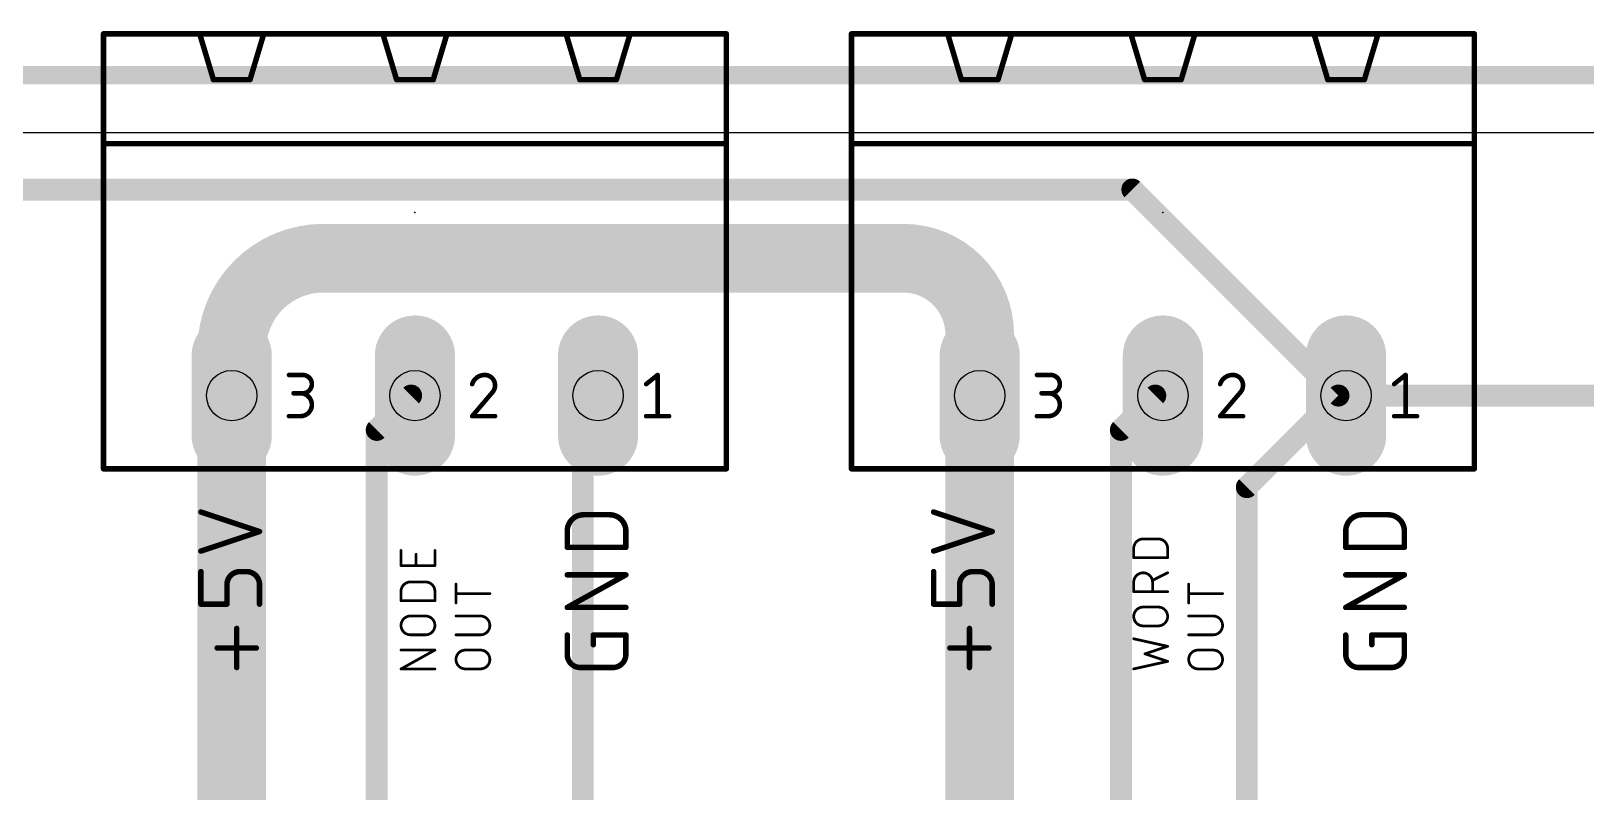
# Model space of a CAD drawing. Extents: x -9 to 239, y 2 to 147.
# Drawn here: x 35.5 to 78.62, y 124.9 to 146 of the extents above; entities that cross this region are included whole.
import ezdxf

# ---------------------------------------------------------------- set-up
doc = ezdxf.new("R2010")
doc.units = 0
for name, color, linetype in [('1', 12, 'CONTINUOUS'), ('16', 132, 'CONTINUOUS'), ('17', 110, 'CONTINUOUS'), ('20', 53, 'CONTINUOUS'), ('21', 40, 'CONTINUOUS'), ('23', 53, 'CONTINUOUS'), ('25', 253, 'CONTINUOUS'), ('29', 253, 'CONTINUOUS'), ('30', 253, 'CONTINUOUS'), ('44', 253, 'CONTINUOUS'), ('51', 253, 'CONTINUOUS')]:
    doc.layers.add(name, color=color, linetype=linetype)

# ---------------------------------------------------------------- blocks, each defined once
blk = doc.blocks.new('LONGP100')
at = {"const_width": 1}
blk.add_lwpolyline([(-0.5, 0), (0.5, 0)], dxfattribs=at)
at = {"const_width": 0.5}
for points in [[(-0.5, 0.25, 1), (-0.5, -0.25)], [(0.5, -0.25, 1), (0.5, 0.25)]]:
    blk.add_lwpolyline(points, format="xyb", dxfattribs=at)

msp = doc.modelspace()

# ---------------------------------------------------------------- linework, layer by layer
at = {"layer": '1'}
for points, const_width in [([(30.48, 141.605), (66.04, 141.605)], 0.6096), ([(66.04, 141.605), (71.755, 135.89)], 0.6096), ([(43.6033, 139.7), (59.69, 139.7)], 1.905), ([(61.8067, 137.5833), (61.8067, 135.89)], 1.905), ([(41.0633, 135.89), (41.0633, 137.16)], 1.905), ([(41.0633, 135.89), (41.0633, 121.4967)], 1.905), ([(61.8067, 135.89), (61.8067, 121.0733)], 1.905), ([(46.0375, 135.89), (45.085, 134.9375)], 0.6096), ([(46.0375, 135.89), (46.1433, 135.89)], 0.6096), ([(50.8, 135.89), (50.8, 121.285)], 0.6096), ([(50.8, 135.89), (51.2233, 135.89)], 0.6096), ([(66.675, 135.89), (65.7225, 134.9375)], 0.6096), ([(66.675, 135.89), (66.8867, 135.89)], 0.6096), ([(69.215, 133.35), (71.755, 135.89)], 0.6096), ([(71.755, 135.89), (71.9667, 135.89)], 0.6096), ([(80.645, 135.89), (71.9667, 135.89)], 0.6096), ([(45.085, 134.9375), (45.085, 111.4425)], 0.6096), ([(65.7225, 134.9375), (65.7225, 111.4425)], 0.6096), ([(69.215, 119.38), (69.215, 133.35)], 0.6096)]:
    msp.add_lwpolyline(points, dxfattribs=dict(at, const_width=const_width))
for points, const_width in [([(66.1478, 141.7128, 1), (65.9322, 141.4972)], 0.3048), ([(66.04, 141.4526, 1), (66.04, 141.7574)], 0.3048), ([(43.6033, 139.7, 0.4142), (41.0633, 137.16)], 1.905), ([(43.6033, 140.1763, 1), (43.6033, 139.2238)], 0.9525), ([(43.6033, 139.2238, 1), (43.6033, 140.1763)], 0.9525), ([(61.8067, 137.5833, 0.4142), (59.69, 139.7)], 1.905), ([(59.69, 140.1763, 1), (59.69, 139.2238)], 0.9525), ([(59.69, 139.2238, 1), (59.69, 140.1763)], 0.9525), ([(62.2829, 137.5833, 1), (61.3304, 137.5833)], 0.9525), ([(41.5396, 137.16, 1), (40.5871, 137.16)], 0.9525), ([(61.3304, 137.5833, 1), (62.2829, 137.5833)], 0.9525), ([(40.5871, 137.16, 1), (41.5396, 137.16)], 0.9525), ([(41.5396, 135.89, 1), (40.5871, 135.89)], 0.9525), ([(62.2829, 135.89, 1), (61.3304, 135.89)], 0.9525), ([(40.5871, 135.89, 1), (41.5396, 135.89)], 0.9525), ([(61.3304, 135.89, 1), (62.2829, 135.89)], 0.9525), ([(46.0375, 136.0424, 1), (46.0375, 135.7376)], 0.3048), ([(46.1453, 135.7822, 1), (45.9297, 135.9978)], 0.3048), ([(46.1433, 135.7376, 1), (46.1433, 136.0424)], 0.3048), ([(50.9524, 135.89, 1), (50.6476, 135.89)], 0.3048), ([(50.8, 136.0424, 1), (50.8, 135.7376)], 0.3048), ([(51.2233, 135.7376, 1), (51.2233, 136.0424)], 0.3048), ([(66.675, 136.0424, 1), (66.675, 135.7376)], 0.3048), ([(66.7828, 135.7822, 1), (66.5672, 135.9978)], 0.3048), ([(66.8867, 135.7376, 1), (66.8867, 136.0424)], 0.3048), ([(71.755, 136.0424, 1), (71.755, 135.7376)], 0.3048), ([(71.8628, 135.7822, 1), (71.6472, 135.9978)], 0.3048), ([(71.6472, 135.7822, 1), (71.8628, 135.9978)], 0.3048), ([(71.9667, 136.0424, 1), (71.9667, 135.7376)], 0.3048), ([(71.9667, 135.7376, 1), (71.9667, 136.0424)], 0.3048), ([(44.9772, 135.0453, 1), (45.1928, 134.8297)], 0.3048), ([(45.2374, 134.9375, 1), (44.9326, 134.9375)], 0.3048), ([(65.6147, 135.0453, 1), (65.8303, 134.8297)], 0.3048), ([(65.8749, 134.9375, 1), (65.5701, 134.9375)], 0.3048), ([(69.1072, 133.4578, 1), (69.3228, 133.2422)], 0.3048), ([(69.3674, 133.35, 1), (69.0626, 133.35)], 0.3048)]:
    msp.add_lwpolyline(points, format="xyb", dxfattribs=dict(at, const_width=const_width))
at = {"layer": '16', "const_width": 0.508}
msp.add_lwpolyline([(-6.35, 144.78), (236.22, 144.78)], dxfattribs=at)
at = {"layer": '20'}
msp.add_line((236.2, 143.18), (-7.62, 143.18), dxfattribs=at)
at = {"layer": '21'}
for points, const_width in [([(37.5073, 142.875), (37.5073, 145.923)], 0.1524), ([(40.1743, 145.923), (37.5073, 145.923)], 0.1524), ([(41.9523, 145.923), (40.1743, 145.923)], 0.1524), ([(40.1743, 145.923), (40.5553, 144.653)], 0.1524), ([(41.9523, 145.923), (41.5713, 144.653)], 0.1524), ([(45.2543, 145.923), (41.9523, 145.923)], 0.1524), ([(45.2543, 145.923), (45.6353, 144.653)], 0.1524), ([(47.0323, 145.923), (45.2543, 145.923)], 0.1524), ([(47.0323, 145.923), (46.6513, 144.653)], 0.1524), ([(50.3343, 145.923), (47.0323, 145.923)], 0.1524), ([(50.3343, 145.923), (50.7153, 144.653)], 0.1524), ([(52.1123, 145.923), (50.3343, 145.923)], 0.1524), ([(52.1123, 145.923), (51.7313, 144.653)], 0.1524), ([(54.7793, 145.923), (52.1123, 145.923)], 0.1524), ([(54.7793, 142.875), (54.7793, 145.923)], 0.1524), ([(58.2507, 142.875), (58.2507, 145.923)], 0.1524), ([(60.9177, 145.923), (58.2507, 145.923)], 0.1524), ([(62.6957, 145.923), (60.9177, 145.923)], 0.1524), ([(60.9177, 145.923), (61.2987, 144.653)], 0.1524), ([(62.6957, 145.923), (62.3147, 144.653)], 0.1524), ([(65.9977, 145.923), (62.6957, 145.923)], 0.1524), ([(65.9977, 145.923), (66.3787, 144.653)], 0.1524), ([(67.7757, 145.923), (65.9977, 145.923)], 0.1524), ([(67.7757, 145.923), (67.3947, 144.653)], 0.1524), ([(71.0777, 145.923), (67.7757, 145.923)], 0.1524), ([(71.0777, 145.923), (71.4587, 144.653)], 0.1524), ([(72.8557, 145.923), (71.0777, 145.923)], 0.1524), ([(72.8557, 145.923), (72.4747, 144.653)], 0.1524), ([(75.5227, 145.923), (72.8557, 145.923)], 0.1524), ([(75.5227, 142.875), (75.5227, 145.923)], 0.1524), ([(41.5713, 144.653), (40.5553, 144.653)], 0.1524), ([(46.6513, 144.653), (45.6353, 144.653)], 0.1524), ([(50.7153, 144.653), (51.7313, 144.653)], 0.1524), ([(62.3147, 144.653), (61.2987, 144.653)], 0.1524), ([(67.3947, 144.653), (66.3787, 144.653)], 0.1524), ([(71.4587, 144.653), (72.4747, 144.653)], 0.1524), ([(54.7793, 142.875), (37.5073, 142.875)], 0.1524), ([(37.5073, 133.858), (37.5073, 142.875)], 0.1524), ([(54.7793, 133.858), (54.7793, 142.875)], 0.1524), ([(75.5227, 142.875), (58.2507, 142.875)], 0.1524), ([(58.2507, 133.858), (58.2507, 142.875)], 0.1524), ([(75.5227, 133.858), (75.5227, 142.875)], 0.1524), ([(42.6508, 136.4615), (43.0318, 136.4615)], 0.127), ([(52.5568, 136.2075), (52.8743, 136.4615)], 0.127), ([(52.8743, 136.4615), (52.8743, 135.3185)], 0.127), ([(63.3942, 136.4615), (63.7752, 136.4615)], 0.127), ([(73.3002, 136.2075), (73.6177, 136.4615)], 0.127), ([(73.6177, 136.4615), (73.6177, 135.3185)], 0.127), ([(43.0318, 135.9535), (42.7778, 135.9535)], 0.127), ([(48.2706, 135.9535), (47.7308, 135.3185)], 0.127), ([(63.7752, 135.9535), (63.5212, 135.9535)], 0.127), ([(69.0139, 135.9535), (68.4742, 135.3185)], 0.127), ([(42.6508, 135.3185), (42.9683, 135.3185)], 0.127), ([(47.7308, 135.3185), (48.3658, 135.3185)], 0.127), ([(52.5568, 135.3185), (53.1918, 135.3185)], 0.127), ([(63.3942, 135.3185), (63.7117, 135.3185)], 0.127), ([(68.4742, 135.3185), (69.1092, 135.3185)], 0.127), ([(73.3002, 135.3185), (73.9352, 135.3185)], 0.127), ([(40.4283, 133.858), (37.5073, 133.858)], 0.1524), ([(45.5083, 133.858), (41.6983, 133.858)], 0.1524), ([(50.5883, 133.858), (46.7783, 133.858)], 0.1524), ([(54.7793, 133.858), (51.8583, 133.858)], 0.1524), ([(61.1717, 133.858), (58.2507, 133.858)], 0.1524), ([(66.2517, 133.858), (62.4417, 133.858)], 0.1524), ([(71.3317, 133.858), (67.5217, 133.858)], 0.1524), ([(75.5227, 133.858), (72.6017, 133.858)], 0.1524)]:
    msp.add_lwpolyline(points, dxfattribs=dict(at, const_width=const_width))
for points, const_width in [([(37.5454, 145.923, 1), (37.4692, 145.923)], 0.0762), ([(37.5073, 145.9611, 1), (37.5073, 145.8849)], 0.0762), ([(40.1743, 145.9611, 1), (40.1743, 145.8849)], 0.0762), ([(40.2108, 145.9339, 1), (40.1378, 145.9121)], 0.0762), ([(40.1743, 145.8849, 1), (40.1743, 145.9611)], 0.0762), ([(41.9523, 145.9611, 1), (41.9523, 145.8849)], 0.0762), ([(41.9888, 145.9121, 1), (41.9158, 145.9339)], 0.0762), ([(41.9523, 145.8849, 1), (41.9523, 145.9611)], 0.0762), ([(45.2908, 145.9339, 1), (45.2178, 145.9121)], 0.0762), ([(45.2543, 145.9611, 1), (45.2543, 145.8849)], 0.0762), ([(45.2543, 145.8849, 1), (45.2543, 145.9611)], 0.0762), ([(47.0323, 145.9611, 1), (47.0323, 145.8849)], 0.0762), ([(47.0688, 145.9121, 1), (46.9958, 145.9339)], 0.0762), ([(47.0323, 145.8849, 1), (47.0323, 145.9611)], 0.0762), ([(50.3708, 145.9339, 1), (50.2978, 145.9121)], 0.0762), ([(50.3343, 145.9611, 1), (50.3343, 145.8849)], 0.0762), ([(50.3343, 145.8849, 1), (50.3343, 145.9611)], 0.0762), ([(52.1123, 145.9611, 1), (52.1123, 145.8849)], 0.0762), ([(52.1488, 145.9121, 1), (52.0758, 145.9339)], 0.0762), ([(52.1123, 145.8849, 1), (52.1123, 145.9611)], 0.0762), ([(54.8174, 145.923, 1), (54.7412, 145.923)], 0.0762), ([(54.7793, 145.8849, 1), (54.7793, 145.9611)], 0.0762), ([(58.2888, 145.923, 1), (58.2126, 145.923)], 0.0762), ([(58.2507, 145.9611, 1), (58.2507, 145.8849)], 0.0762), ([(60.9177, 145.9611, 1), (60.9177, 145.8849)], 0.0762), ([(60.9542, 145.9339, 1), (60.8812, 145.9121)], 0.0762), ([(60.9177, 145.8849, 1), (60.9177, 145.9611)], 0.0762), ([(62.6957, 145.9611, 1), (62.6957, 145.8849)], 0.0762), ([(62.7322, 145.9121, 1), (62.6592, 145.9339)], 0.0762), ([(62.6957, 145.8849, 1), (62.6957, 145.9611)], 0.0762), ([(66.0342, 145.9339, 1), (65.9612, 145.9121)], 0.0762), ([(65.9977, 145.9611, 1), (65.9977, 145.8849)], 0.0762), ([(65.9977, 145.8849, 1), (65.9977, 145.9611)], 0.0762), ([(67.7757, 145.9611, 1), (67.7757, 145.8849)], 0.0762), ([(67.8122, 145.9121, 1), (67.7392, 145.9339)], 0.0762), ([(67.7757, 145.8849, 1), (67.7757, 145.9611)], 0.0762), ([(71.1142, 145.9339, 1), (71.0412, 145.9121)], 0.0762), ([(71.0777, 145.9611, 1), (71.0777, 145.8849)], 0.0762), ([(71.0777, 145.8849, 1), (71.0777, 145.9611)], 0.0762), ([(72.8557, 145.9611, 1), (72.8557, 145.8849)], 0.0762), ([(72.8922, 145.9121, 1), (72.8192, 145.9339)], 0.0762), ([(72.8557, 145.8849, 1), (72.8557, 145.9611)], 0.0762), ([(75.5608, 145.923, 1), (75.4846, 145.923)], 0.0762), ([(75.5227, 145.8849, 1), (75.5227, 145.9611)], 0.0762), ([(40.5553, 144.6911, 1), (40.5553, 144.6149)], 0.0762), ([(40.5188, 144.6421, 1), (40.5918, 144.6639)], 0.0762), ([(41.5348, 144.6639, 1), (41.6078, 144.6421)], 0.0762), ([(41.5713, 144.6149, 1), (41.5713, 144.6911)], 0.0762), ([(45.6353, 144.6911, 1), (45.6353, 144.6149)], 0.0762), ([(45.5988, 144.6421, 1), (45.6718, 144.6639)], 0.0762), ([(46.6148, 144.6639, 1), (46.6878, 144.6421)], 0.0762), ([(46.6513, 144.6149, 1), (46.6513, 144.6911)], 0.0762), ([(50.7153, 144.6911, 1), (50.7153, 144.6149)], 0.0762), ([(50.6788, 144.6421, 1), (50.7518, 144.6639)], 0.0762), ([(51.6948, 144.6639, 1), (51.7678, 144.6421)], 0.0762), ([(51.7313, 144.6149, 1), (51.7313, 144.6911)], 0.0762), ([(61.2987, 144.6911, 1), (61.2987, 144.6149)], 0.0762), ([(61.2622, 144.6421, 1), (61.3352, 144.6639)], 0.0762), ([(62.2782, 144.6639, 1), (62.3512, 144.6421)], 0.0762), ([(62.3147, 144.6149, 1), (62.3147, 144.6911)], 0.0762), ([(66.3787, 144.6911, 1), (66.3787, 144.6149)], 0.0762), ([(66.3422, 144.6421, 1), (66.4152, 144.6639)], 0.0762), ([(67.3582, 144.6639, 1), (67.4312, 144.6421)], 0.0762), ([(67.3947, 144.6149, 1), (67.3947, 144.6911)], 0.0762), ([(71.4587, 144.6911, 1), (71.4587, 144.6149)], 0.0762), ([(71.4222, 144.6421, 1), (71.4952, 144.6639)], 0.0762), ([(72.4382, 144.6639, 1), (72.5112, 144.6421)], 0.0762), ([(72.4747, 144.6149, 1), (72.4747, 144.6911)], 0.0762), ([(37.5073, 142.9131, 1), (37.5073, 142.8369)], 0.0762), ([(37.5454, 142.875, 1), (37.4692, 142.875)], 0.0762), ([(37.4692, 142.875, 1), (37.5454, 142.875)], 0.0762), ([(54.8174, 142.875, 1), (54.7412, 142.875)], 0.0762), ([(54.7412, 142.875, 1), (54.8174, 142.875)], 0.0762), ([(54.7793, 142.8369, 1), (54.7793, 142.9131)], 0.0762), ([(58.2507, 142.9131, 1), (58.2507, 142.8369)], 0.0762), ([(58.2888, 142.875, 1), (58.2126, 142.875)], 0.0762), ([(58.2126, 142.875, 1), (58.2888, 142.875)], 0.0762), ([(75.5608, 142.875, 1), (75.4846, 142.875)], 0.0762), ([(75.4846, 142.875, 1), (75.5608, 142.875)], 0.0762), ([(75.5227, 142.8369, 1), (75.5227, 142.9131)], 0.0762), ([(42.6508, 136.4932, 1), (42.6508, 136.4298)], 0.0635), ([(43.0318, 135.9535, 1), (43.0318, 136.4615)], 0.127), ([(43.0318, 136.4932, 1), (43.0318, 136.4298)], 0.0635), ([(43.0318, 136.4298, 1), (43.0318, 136.4932)], 0.0635), ([(48.0801, 136.4615, 0.3252), (47.7308, 136.2075)], 0.127), ([(48.3658, 136.1757, 0.4142), (48.0801, 136.4615)], 0.127), ([(48.0801, 136.4932, 1), (48.0801, 136.4298)], 0.0635), ([(48.0801, 136.4298, 1), (48.0801, 136.4932)], 0.0635), ([(52.537, 136.2323, 1), (52.5767, 136.1827)], 0.0635), ([(52.9061, 136.4615, 1), (52.8426, 136.4615)], 0.0635), ([(52.8942, 136.4367, 1), (52.8545, 136.4863)], 0.0635), ([(63.3942, 136.4932, 1), (63.3942, 136.4298)], 0.0635), ([(63.7752, 135.9535, 1), (63.7752, 136.4615)], 0.127), ([(63.7752, 136.4932, 1), (63.7752, 136.4298)], 0.0635), ([(63.7752, 136.4298, 1), (63.7752, 136.4932)], 0.0635), ([(68.8234, 136.4615, 0.3252), (68.4742, 136.2075)], 0.127), ([(69.1092, 136.1757, 0.4142), (68.8234, 136.4615)], 0.127), ([(68.8234, 136.4932, 1), (68.8234, 136.4298)], 0.0635), ([(68.8234, 136.4298, 1), (68.8234, 136.4932)], 0.0635), ([(73.2803, 136.2323, 1), (73.32, 136.1827)], 0.0635), ([(73.6494, 136.4615, 1), (73.5859, 136.4615)], 0.0635), ([(73.6375, 136.4367, 1), (73.5978, 136.4863)], 0.0635), ([(42.7778, 135.9853, 1), (42.7778, 135.9218)], 0.0635), ([(42.9683, 135.3185, 1), (42.9683, 135.9535)], 0.127), ([(42.9683, 135.9853, 1), (42.9683, 135.9218)], 0.0635), ([(43.0318, 135.9853, 1), (43.0318, 135.9218)], 0.0635), ([(43.0318, 135.9218, 1), (43.0318, 135.9853)], 0.0635), ([(47.7006, 136.2173, 1), (47.761, 136.1977)], 0.0635), ([(48.2706, 135.9535, 0.2053), (48.3658, 136.1757)], 0.127), ([(48.2487, 135.9765, 1), (48.2925, 135.9305)], 0.0635), ([(48.2948, 135.9329, 1), (48.2464, 135.9741)], 0.0635), ([(48.3976, 136.1758, 1), (48.3341, 136.1757)], 0.0635), ([(48.3341, 136.1757, 1), (48.3976, 136.1757)], 0.0635), ([(63.5212, 135.9853, 1), (63.5212, 135.9218)], 0.0635), ([(63.7117, 135.3185, 1), (63.7117, 135.9535)], 0.127), ([(63.7117, 135.9853, 1), (63.7117, 135.9218)], 0.0635), ([(63.7752, 135.9853, 1), (63.7752, 135.9218)], 0.0635), ([(63.7752, 135.9218, 1), (63.7752, 135.9853)], 0.0635), ([(68.444, 136.2173, 1), (68.5044, 136.1977)], 0.0635), ([(69.0139, 135.9535, 0.2053), (69.1092, 136.1757)], 0.127), ([(68.992, 135.9765, 1), (69.0358, 135.9305)], 0.0635), ([(69.0381, 135.9329, 1), (68.9897, 135.9741)], 0.0635), ([(69.1409, 136.1758, 1), (69.0774, 136.1757)], 0.0635), ([(69.0774, 136.1757, 1), (69.1409, 136.1757)], 0.0635), ([(42.6508, 135.3502, 1), (42.6508, 135.2868)], 0.0635), ([(42.9683, 135.3502, 1), (42.9683, 135.2868)], 0.0635), ([(42.9683, 135.2868, 1), (42.9683, 135.3502)], 0.0635), ([(47.7308, 135.3502, 1), (47.7308, 135.2868)], 0.0635), ([(47.7066, 135.3391, 1), (47.755, 135.2979)], 0.0635), ([(48.3658, 135.2868, 1), (48.3658, 135.3502)], 0.0635), ([(52.5568, 135.3502, 1), (52.5568, 135.2868)], 0.0635), ([(52.8426, 135.3185, 1), (52.9061, 135.3185)], 0.0635), ([(53.1918, 135.2868, 1), (53.1918, 135.3502)], 0.0635), ([(63.3942, 135.3502, 1), (63.3942, 135.2868)], 0.0635), ([(63.7117, 135.3502, 1), (63.7117, 135.2868)], 0.0635), ([(63.7117, 135.2868, 1), (63.7117, 135.3502)], 0.0635), ([(68.4742, 135.3502, 1), (68.4742, 135.2868)], 0.0635), ([(68.45, 135.3391, 1), (68.4984, 135.2979)], 0.0635), ([(69.1092, 135.2868, 1), (69.1092, 135.3502)], 0.0635), ([(73.3002, 135.3502, 1), (73.3002, 135.2868)], 0.0635), ([(73.5859, 135.3185, 1), (73.6494, 135.3185)], 0.0635), ([(73.9352, 135.2868, 1), (73.9352, 135.3502)], 0.0635), ([(37.5073, 133.8961, 1), (37.5073, 133.8199)], 0.0762), ([(37.4692, 133.858, 1), (37.5454, 133.858)], 0.0762), ([(40.4283, 133.8199, 1), (40.4283, 133.8961)], 0.0762), ([(41.6983, 133.8961, 1), (41.6983, 133.8199)], 0.0762), ([(45.5083, 133.8199, 1), (45.5083, 133.8961)], 0.0762), ([(46.7783, 133.8961, 1), (46.7783, 133.8199)], 0.0762), ([(50.5883, 133.8199, 1), (50.5883, 133.8961)], 0.0762), ([(51.8583, 133.8961, 1), (51.8583, 133.8199)], 0.0762), ([(54.7412, 133.858, 1), (54.8174, 133.858)], 0.0762), ([(54.7793, 133.8199, 1), (54.7793, 133.8961)], 0.0762), ([(58.2507, 133.8961, 1), (58.2507, 133.8199)], 0.0762), ([(58.2126, 133.858, 1), (58.2888, 133.858)], 0.0762), ([(61.1717, 133.8199, 1), (61.1717, 133.8961)], 0.0762), ([(62.4417, 133.8961, 1), (62.4417, 133.8199)], 0.0762), ([(66.2517, 133.8199, 1), (66.2517, 133.8961)], 0.0762), ([(67.5217, 133.8961, 1), (67.5217, 133.8199)], 0.0762), ([(71.3317, 133.8199, 1), (71.3317, 133.8961)], 0.0762), ([(72.6017, 133.8961, 1), (72.6017, 133.8199)], 0.0762), ([(75.4846, 133.858, 1), (75.5608, 133.858)], 0.0762), ([(75.5227, 133.8199, 1), (75.5227, 133.8961)], 0.0762)]:
    msp.add_lwpolyline(points, format="xyb", dxfattribs=dict(at, const_width=const_width))
at = {"layer": '23'}
for p in [(46.1433, 140.97), (66.8867, 140.97)]:
    msp.add_point(p, dxfattribs=at)
at = {"layer": '25'}
for points, const_width in [([(41.8338, 132.1185), (40.2082, 132.6604)], 0.1524), ([(50.8198, 132.584), (51.5422, 132.584)], 0.1524), ([(62.1538, 132.1185), (60.5282, 132.6604)], 0.1524), ([(72.4098, 132.584), (73.1322, 132.584)], 0.1524), ([(40.2082, 131.5767), (41.8338, 132.1185)], 0.1524), ([(50.3682, 131.6809), (50.3682, 132.1324)], 0.1524), ([(51.9938, 132.1324), (51.9938, 131.6809)], 0.1524), ([(60.5282, 131.5767), (62.1538, 132.1185)], 0.1524), ([(66.3392, 131.9129), (66.7568, 131.9129)], 0.0762), ([(71.9582, 131.6809), (71.9582, 132.1324)], 0.1524), ([(73.5838, 132.1324), (73.5838, 131.6809)], 0.1524), ([(45.7581, 131.175), (45.7581, 131.5927)], 0.0762), ([(46.1758, 131.175), (46.1758, 131.4882)], 0.0762), ([(46.6979, 131.5927), (46.6979, 131.175)], 0.0762), ([(51.9938, 131.6809), (50.3682, 131.6809)], 0.1524), ([(66.0781, 131.3908), (66.0781, 131.6519)], 0.0762), ([(67.0179, 131.6519), (67.0179, 131.3908)], 0.0762), ([(73.5838, 131.6809), (71.9582, 131.6809)], 0.1524), ([(40.2082, 130.1038), (40.2082, 131.007)], 0.1524), ([(41.4726, 131.007), (41.2919, 131.007)], 0.1524), ([(46.6979, 131.175), (45.7581, 131.175)], 0.0762), ([(60.5282, 130.1038), (60.5282, 131.007)], 0.1524), ([(61.7926, 131.007), (61.6119, 131.007)], 0.1524), ([(67.0179, 131.3908), (66.0781, 131.3908)], 0.0762), ([(40.9307, 130.6457), (40.9307, 130.1038)], 0.1524), ([(41.8338, 130.1038), (41.8338, 130.6457)], 0.1524), ([(46.0192, 130.72), (46.4368, 130.72)], 0.0762), ([(47.2821, 130.1369), (47.2821, 130.659)], 0.0762), ([(50.3682, 130.0135), (51.9938, 130.9166)], 0.1524), ([(51.9938, 130.9166), (50.3682, 130.9166)], 0.1524), ([(61.2507, 130.6457), (61.2507, 130.1038)], 0.1524), ([(62.1538, 130.1038), (62.1538, 130.6457)], 0.1524), ([(66.0781, 130.4516), (66.0781, 130.7127)], 0.0762), ([(67.0179, 130.9737), (66.6002, 130.7649)], 0.0762), ([(66.6002, 130.7127), (66.6002, 130.4516)], 0.0762), ([(67.6021, 130.1369), (67.6021, 130.659)], 0.0762), ([(71.9582, 130.0135), (73.5838, 130.9166)], 0.1524), ([(73.5838, 130.9166), (71.9582, 130.9166)], 0.1524), ([(45.7581, 130.1979), (45.7581, 130.4589)], 0.0762), ([(46.6979, 130.1979), (45.7581, 130.1979)], 0.0762), ([(46.6979, 130.4589), (46.6979, 130.1979)], 0.0762), ([(48.2219, 130.398), (47.2821, 130.398)], 0.0762), ([(67.0179, 130.4516), (66.0781, 130.4516)], 0.0762), ([(68.5419, 130.398), (67.6021, 130.398)], 0.0762), ([(40.9307, 130.1038), (40.2082, 130.1038)], 0.1524), ([(46.0192, 129.7751), (46.4368, 129.7751)], 0.0762), ([(47.9608, 129.7751), (47.2821, 129.7751)], 0.0762), ([(51.9938, 130.0135), (50.3682, 130.0135)], 0.1524), ([(61.2507, 130.1038), (60.5282, 130.1038)], 0.1524), ([(66.3392, 130.0232), (66.7568, 130.0232)], 0.0762), ([(68.2808, 129.7751), (67.6021, 129.7751)], 0.0762), ([(73.5838, 130.0135), (71.9582, 130.0135)], 0.1524), ([(41.2016, 128.3462), (41.2016, 129.4299)], 0.1524), ([(61.5216, 128.3462), (61.5216, 129.4299)], 0.1524), ([(66.7568, 129.501), (66.3392, 129.501)], 0.0762), ([(41.7435, 128.8881), (40.6598, 128.8881)], 0.1524), ([(46.4368, 129.253), (46.0192, 129.253)], 0.0762), ([(47.2821, 129.253), (47.9608, 129.253)], 0.0762), ([(50.3682, 128.7074), (50.3682, 129.2493)], 0.1524), ([(51.0907, 128.9784), (51.0907, 129.2493)], 0.1524), ([(51.0907, 129.2493), (51.9938, 129.2493)], 0.1524), ([(51.9938, 129.2493), (51.9938, 128.7074)], 0.1524), ([(62.0635, 128.8881), (60.9798, 128.8881)], 0.1524), ([(67.0179, 128.9346), (66.0781, 129.1435)], 0.0762), ([(66.3914, 128.7258), (67.0179, 128.9346)], 0.0762), ([(67.6021, 129.253), (68.2808, 129.253)], 0.0762), ([(71.9582, 128.7074), (71.9582, 129.2493)], 0.1524), ([(72.6807, 128.9784), (72.6807, 129.2493)], 0.1524), ([(72.6807, 129.2493), (73.5838, 129.2493)], 0.1524), ([(73.5838, 129.2493), (73.5838, 128.7074)], 0.1524), ([(45.7581, 128.3081), (46.6979, 128.8302)], 0.0762), ([(46.6979, 128.8302), (45.7581, 128.8302)], 0.0762), ([(47.5432, 128.8302), (47.9608, 128.8302)], 0.0762), ([(66.0781, 128.3081), (67.0179, 128.5169)], 0.0762), ([(67.0179, 128.5169), (66.3914, 128.7258)], 0.0762), ([(67.8632, 128.8302), (68.2808, 128.8302)], 0.0762), ([(46.6979, 128.3081), (45.7581, 128.3081)], 0.0762), ([(47.9608, 128.3081), (47.5432, 128.3081)], 0.0762), ([(51.6326, 128.3462), (50.7294, 128.3462)], 0.1524), ([(68.2808, 128.3081), (67.8632, 128.3081)], 0.0762), ([(73.2226, 128.3462), (72.3194, 128.3462)], 0.1524)]:
    msp.add_lwpolyline(points, dxfattribs=dict(at, const_width=const_width))
for points, const_width in [([(40.2202, 132.6965, 1), (40.1962, 132.6242)], 0.0762), ([(50.8198, 132.584, 0.4142), (50.3682, 132.1324)], 0.1524), ([(50.8198, 132.6221, 1), (50.8198, 132.5459)], 0.0762), ([(50.8198, 132.5459, 1), (50.8198, 132.6221)], 0.0762), ([(51.9938, 132.1324, 0.4142), (51.5422, 132.584)], 0.1524), ([(51.5422, 132.6221, 1), (51.5422, 132.5459)], 0.0762), ([(51.5422, 132.5459, 1), (51.5422, 132.6221)], 0.0762), ([(60.5402, 132.6965, 1), (60.5162, 132.6242)], 0.0762), ([(72.4098, 132.584, 0.4142), (71.9582, 132.1324)], 0.1524), ([(72.4098, 132.6221, 1), (72.4098, 132.5459)], 0.0762), ([(72.4098, 132.5459, 1), (72.4098, 132.6221)], 0.0762), ([(73.5838, 132.1324, 0.4142), (73.1322, 132.584)], 0.1524), ([(73.1322, 132.6221, 1), (73.1322, 132.5459)], 0.0762), ([(73.1322, 132.5459, 1), (73.1322, 132.6221)], 0.0762), ([(41.8458, 132.0824, 1), (41.8218, 132.1547)], 0.0762), ([(41.8218, 132.0824, 1), (41.8458, 132.1547)], 0.0762), ([(50.4063, 132.1324, 1), (50.3301, 132.1324)], 0.0762), ([(50.3301, 132.1324, 1), (50.4063, 132.1324)], 0.0762), ([(52.0319, 132.1324, 1), (51.9557, 132.1324)], 0.0762), ([(51.9557, 132.1324, 1), (52.0319, 132.1324)], 0.0762), ([(62.1658, 132.0824, 1), (62.1418, 132.1547)], 0.0762), ([(62.1418, 132.0824, 1), (62.1658, 132.1547)], 0.0762), ([(66.3392, 131.9129, 0.4142), (66.0781, 131.6519)], 0.0762), ([(66.3392, 131.932, 1), (66.3392, 131.8939)], 0.0381), ([(66.3392, 131.8939, 1), (66.3392, 131.932)], 0.0381), ([(67.0179, 131.6519, 0.4142), (66.7568, 131.9129)], 0.0762), ([(66.7568, 131.932, 1), (66.7568, 131.8939)], 0.0381), ([(66.7568, 131.8939, 1), (66.7568, 131.932)], 0.0381), ([(71.9963, 132.1324, 1), (71.9201, 132.1324)], 0.0762), ([(71.9201, 132.1324, 1), (71.9963, 132.1324)], 0.0762), ([(73.6219, 132.1324, 1), (73.5457, 132.1324)], 0.0762), ([(73.5457, 132.1324, 1), (73.6219, 132.1324)], 0.0762), ([(40.1962, 131.6128, 1), (40.2202, 131.5405)], 0.0762), ([(45.7771, 131.5927, 1), (45.739, 131.5927)], 0.0381), ([(46.1948, 131.4882, 1), (46.1567, 131.4882)], 0.0381), ([(46.717, 131.5927, 1), (46.6789, 131.5927)], 0.0381), ([(50.3682, 131.719, 1), (50.3682, 131.6428)], 0.0762), ([(50.3301, 131.6809, 1), (50.4063, 131.6809)], 0.0762), ([(51.9557, 131.6809, 1), (52.0319, 131.6809)], 0.0762), ([(51.9938, 131.6428, 1), (51.9938, 131.719)], 0.0762), ([(60.5162, 131.6128, 1), (60.5402, 131.5405)], 0.0762), ([(66.0971, 131.6519, 1), (66.0591, 131.6519)], 0.0381), ([(66.0591, 131.6519, 1), (66.0971, 131.6519)], 0.0381), ([(67.0369, 131.6519, 1), (66.9989, 131.6519)], 0.0381), ([(66.9989, 131.6519, 1), (67.0369, 131.6519)], 0.0381), ([(71.9582, 131.719, 1), (71.9582, 131.6428)], 0.0762), ([(71.9201, 131.6809, 1), (71.9963, 131.6809)], 0.0762), ([(73.5457, 131.6809, 1), (73.6219, 131.6809)], 0.0762), ([(73.5838, 131.6428, 1), (73.5838, 131.719)], 0.0762), ([(40.2463, 131.007, 1), (40.1701, 131.007)], 0.0762), ([(41.2919, 131.007, 0.4142), (40.9307, 130.6457)], 0.1524), ([(41.2919, 131.0451, 1), (41.2919, 130.9689)], 0.0762), ([(41.2919, 130.9689, 1), (41.2919, 131.0451)], 0.0762), ([(41.8338, 130.6457, 0.4142), (41.4726, 131.007)], 0.1524), ([(41.4726, 131.0451, 1), (41.4726, 130.9689)], 0.0762), ([(41.4726, 130.9689, 1), (41.4726, 131.0451)], 0.0762), ([(45.739, 131.175, 1), (45.7771, 131.175)], 0.0381), ([(45.7581, 131.194, 1), (45.7581, 131.1559)], 0.0381), ([(46.1567, 131.175, 1), (46.1948, 131.175)], 0.0381), ([(46.6789, 131.175, 1), (46.717, 131.175)], 0.0381), ([(46.6979, 131.1559, 1), (46.6979, 131.194)], 0.0381), ([(60.5663, 131.007, 1), (60.4901, 131.007)], 0.0762), ([(61.6119, 131.007, 0.4142), (61.2507, 130.6457)], 0.1524), ([(61.6119, 131.0451, 1), (61.6119, 130.9689)], 0.0762), ([(61.6119, 130.9689, 1), (61.6119, 131.0451)], 0.0762), ([(62.1538, 130.6457, 0.4142), (61.7926, 131.007)], 0.1524), ([(61.7926, 131.0451, 1), (61.7926, 130.9689)], 0.0762), ([(61.7926, 130.9689, 1), (61.7926, 131.0451)], 0.0762), ([(66.0781, 131.4099, 1), (66.0781, 131.3718)], 0.0381), ([(66.0591, 131.3908, 1), (66.0971, 131.3908)], 0.0381), ([(66.9989, 131.3908, 1), (67.0369, 131.3908)], 0.0381), ([(67.0179, 131.3718, 1), (67.0179, 131.4099)], 0.0381), ([(40.9688, 130.6457, 1), (40.8926, 130.6457)], 0.0762), ([(40.8926, 130.6457, 1), (40.9688, 130.6457)], 0.0762), ([(41.8719, 130.6457, 1), (41.7957, 130.6457)], 0.0762), ([(41.7957, 130.6457, 1), (41.8719, 130.6457)], 0.0762), ([(46.0192, 130.72, 0.4142), (45.7581, 130.4589)], 0.0762), ([(46.0192, 130.739, 1), (46.0192, 130.7009)], 0.0381), ([(46.0192, 130.7009, 1), (46.0192, 130.739)], 0.0381), ([(46.6979, 130.4589, 0.4142), (46.4368, 130.72)], 0.0762), ([(46.4368, 130.739, 1), (46.4368, 130.7009)], 0.0381), ([(46.4368, 130.7009, 1), (46.4368, 130.739)], 0.0381), ([(47.3011, 130.659, 1), (47.263, 130.659)], 0.0381), ([(50.3682, 130.9547, 1), (50.3682, 130.8785)], 0.0762), ([(52.0123, 130.8833, 1), (51.9753, 130.9499)], 0.0762), ([(51.9938, 130.8785, 1), (51.9938, 130.9547)], 0.0762), ([(61.2888, 130.6457, 1), (61.2126, 130.6457)], 0.0762), ([(61.2126, 130.6457, 1), (61.2888, 130.6457)], 0.0762), ([(62.1919, 130.6457, 1), (62.1157, 130.6457)], 0.0762), ([(62.1157, 130.6457, 1), (62.1919, 130.6457)], 0.0762), ([(66.6002, 130.7127, 1), (66.0781, 130.7127)], 0.0762), ([(66.0971, 130.7127, 1), (66.0591, 130.7127)], 0.0381), ([(66.0591, 130.7127, 1), (66.0971, 130.7127)], 0.0381), ([(66.5917, 130.7819, 1), (66.6087, 130.7479)], 0.0381), ([(66.6193, 130.7127, 1), (66.5812, 130.7127)], 0.0381), ([(66.5812, 130.7127, 1), (66.6193, 130.7127)], 0.0381), ([(67.0264, 130.9567, 1), (67.0094, 130.9908)], 0.0381), ([(67.6212, 130.659, 1), (67.5831, 130.659)], 0.0381), ([(71.9582, 130.9547, 1), (71.9582, 130.8785)], 0.0762), ([(73.6023, 130.8833, 1), (73.5653, 130.9499)], 0.0762), ([(73.5838, 130.8785, 1), (73.5838, 130.9547)], 0.0762), ([(45.7771, 130.4589, 1), (45.739, 130.4589)], 0.0381), ([(45.739, 130.4589, 1), (45.7771, 130.4589)], 0.0381), ([(45.7581, 130.2169, 1), (45.7581, 130.1788)], 0.0381), ([(46.717, 130.4589, 1), (46.6789, 130.4589)], 0.0381), ([(46.6789, 130.4589, 1), (46.7169, 130.4589)], 0.0381), ([(46.6979, 130.1788, 1), (46.6979, 130.2169)], 0.0381), ([(47.2821, 130.417, 1), (47.2821, 130.3789)], 0.0381), ([(48.2219, 130.3789, 1), (48.2219, 130.417)], 0.0381), ([(66.0781, 130.4707, 1), (66.0781, 130.4326)], 0.0381), ([(66.0591, 130.4516, 1), (66.0971, 130.4516)], 0.0381), ([(66.5812, 130.4516, 1), (66.6193, 130.4516)], 0.0381), ([(67.0179, 130.4326, 1), (67.0179, 130.4707)], 0.0381), ([(67.6021, 130.417, 1), (67.6021, 130.3789)], 0.0381), ([(68.5419, 130.3789, 1), (68.5419, 130.417)], 0.0381), ([(40.2082, 130.1419, 1), (40.2082, 130.0657)], 0.0762), ([(40.1701, 130.1038, 1), (40.2463, 130.1038)], 0.0762), ([(40.8926, 130.1038, 1), (40.9688, 130.1038)], 0.0762), ([(40.9307, 130.0657, 1), (40.9307, 130.1419)], 0.0762), ([(41.7957, 130.1038, 1), (41.8719, 130.1038)], 0.0762), ([(45.739, 130.1979, 1), (45.7771, 130.1979)], 0.0381), ([(46.0192, 129.7751, 1), (46.0192, 129.253)], 0.0762), ([(46.0192, 129.7941, 1), (46.0192, 129.756)], 0.0381), ([(46.0192, 129.756, 1), (46.0192, 129.7941)], 0.0381), ([(46.4368, 129.253, 1), (46.4368, 129.7751)], 0.0762), ([(46.4368, 129.7941, 1), (46.4368, 129.756)], 0.0381), ([(46.4368, 129.756, 1), (46.4368, 129.7941)], 0.0381), ([(46.6789, 130.1979, 1), (46.717, 130.1979)], 0.0381), ([(47.263, 130.1369, 1), (47.3011, 130.1369)], 0.0381), ([(47.2821, 129.7941, 1), (47.2821, 129.756)], 0.0381), ([(47.9608, 129.253, 1), (47.9608, 129.7751)], 0.0762), ([(47.9608, 129.7941, 1), (47.9608, 129.756)], 0.0381), ([(47.9608, 129.756, 1), (47.9608, 129.7941)], 0.0381), ([(50.3682, 130.0516, 1), (50.3682, 129.9754)], 0.0762), ([(50.3497, 130.0468, 1), (50.3867, 129.9802)], 0.0762), ([(51.9938, 129.9754, 1), (51.9938, 130.0516)], 0.0762), ([(60.5282, 130.1419, 1), (60.5282, 130.0657)], 0.0762), ([(60.4901, 130.1038, 1), (60.5663, 130.1038)], 0.0762), ([(61.2126, 130.1038, 1), (61.2888, 130.1038)], 0.0762), ([(61.2507, 130.0657, 1), (61.2507, 130.1419)], 0.0762), ([(62.1157, 130.1038, 1), (62.1919, 130.1038)], 0.0762), ([(66.3392, 130.0232, 1), (66.3392, 129.501)], 0.0762), ([(66.3392, 130.0422, 1), (66.3392, 130.0041)], 0.0381), ([(66.3392, 130.0041, 1), (66.3392, 130.0422)], 0.0381), ([(66.7568, 129.501, 1), (66.7568, 130.0232)], 0.0762), ([(66.7568, 130.0422, 1), (66.7568, 130.0041)], 0.0381), ([(66.7568, 130.0041, 1), (66.7568, 130.0422)], 0.0381), ([(67.6021, 129.7941, 1), (67.6021, 129.756)], 0.0381), ([(67.5831, 130.1369, 1), (67.6212, 130.1369)], 0.0381), ([(68.2808, 129.253, 1), (68.2808, 129.7751)], 0.0762), ([(68.2808, 129.7941, 1), (68.2808, 129.756)], 0.0381), ([(68.2808, 129.756, 1), (68.2808, 129.7941)], 0.0381), ([(71.9582, 130.0516, 1), (71.9582, 129.9754)], 0.0762), ([(71.9397, 130.0468, 1), (71.9767, 129.9802)], 0.0762), ([(73.5838, 129.9754, 1), (73.5838, 130.0516)], 0.0762), ([(41.2397, 129.4299, 1), (41.1635, 129.4299)], 0.0762), ([(61.5597, 129.4299, 1), (61.4835, 129.4299)], 0.0762), ([(66.3392, 129.5201, 1), (66.3392, 129.482)], 0.0381), ([(66.3392, 129.482, 1), (66.3392, 129.5201)], 0.0381), ([(66.7568, 129.5201, 1), (66.7568, 129.482)], 0.0381), ([(66.7568, 129.482, 1), (66.7568, 129.5201)], 0.0381), ([(40.6598, 128.9262, 1), (40.6598, 128.85)], 0.0762), ([(41.7435, 128.85, 1), (41.7435, 128.9262)], 0.0762), ([(46.0192, 129.272, 1), (46.0192, 129.2339)], 0.0381), ([(46.0192, 129.2339, 1), (46.0192, 129.272)], 0.0381), ([(46.4368, 129.272, 1), (46.4368, 129.2339)], 0.0381), ([(46.4368, 129.2339, 1), (46.4368, 129.272)], 0.0381), ([(47.2821, 129.272, 1), (47.2821, 129.2339)], 0.0381), ([(47.9608, 129.272, 1), (47.9608, 129.2339)], 0.0381), ([(47.9608, 129.2339, 1), (47.9608, 129.272)], 0.0381), ([(50.4063, 129.2493, 1), (50.3301, 129.2493)], 0.0762), ([(51.1288, 129.2493, 1), (51.0526, 129.2493)], 0.0762), ([(51.0907, 129.2874, 1), (51.0907, 129.2112)], 0.0762), ([(51.0526, 128.9784, 1), (51.1288, 128.9784)], 0.0762), ([(52.0319, 129.2493, 1), (51.9557, 129.2493)], 0.0762), ([(51.9938, 129.2112, 1), (51.9938, 129.2874)], 0.0762), ([(60.9798, 128.9262, 1), (60.9798, 128.85)], 0.0762), ([(62.0635, 128.85, 1), (62.0635, 128.9262)], 0.0762), ([(66.0822, 129.1621, 1), (66.074, 129.1249)], 0.0381), ([(67.0239, 128.9166, 1), (67.0119, 128.9527)], 0.0381), ([(67.0138, 128.916, 1), (67.022, 128.9532)], 0.0381), ([(67.6021, 129.272, 1), (67.6021, 129.2339)], 0.0381), ([(68.2808, 129.272, 1), (68.2808, 129.2339)], 0.0381), ([(68.2808, 129.2339, 1), (68.2808, 129.272)], 0.0381), ([(71.9963, 129.2493, 1), (71.9201, 129.2493)], 0.0762), ([(72.7188, 129.2493, 1), (72.6426, 129.2493)], 0.0762), ([(72.6807, 129.2874, 1), (72.6807, 129.2112)], 0.0762), ([(72.6426, 128.9784, 1), (72.7188, 128.9784)], 0.0762), ([(73.6219, 129.2493, 1), (73.5457, 129.2493)], 0.0762), ([(73.5838, 129.2112, 1), (73.5838, 129.2874)], 0.0762), ([(45.7581, 128.8493, 1), (45.7581, 128.8112)], 0.0381), ([(46.7072, 128.8136, 1), (46.6886, 128.8469)], 0.0381), ([(46.6979, 128.8112, 1), (46.6979, 128.8493)], 0.0381), ([(47.5432, 128.8302, 1), (47.5432, 128.3081)], 0.0762), ([(47.5432, 128.8493, 1), (47.5432, 128.8112)], 0.0381), ([(47.5432, 128.8112, 1), (47.5432, 128.8493)], 0.0381), ([(47.9608, 128.3081, 1), (47.9608, 128.8302)], 0.0762), ([(47.9608, 128.8493, 1), (47.9608, 128.8112)], 0.0381), ([(47.9608, 128.8112, 1), (47.9608, 128.8493)], 0.0381), ([(50.3682, 128.7074, 0.4142), (50.7294, 128.3462)], 0.1524), ([(50.4063, 128.7074, 1), (50.3301, 128.7074)], 0.0762), ([(50.3301, 128.7074, 1), (50.4063, 128.7074)], 0.0762), ([(51.6326, 128.3462, 0.4142), (51.9938, 128.7074)], 0.1524), ([(52.0319, 128.7074, 1), (51.9557, 128.7074)], 0.0762), ([(51.9557, 128.7074, 1), (52.0319, 128.7074)], 0.0762), ([(66.3974, 128.7439, 1), (66.3853, 128.7077)], 0.0381), ([(66.3853, 128.7439, 1), (66.3974, 128.7077)], 0.0381), ([(67.0119, 128.4989, 1), (67.0239, 128.535)], 0.0381), ([(67.022, 128.4983, 1), (67.0138, 128.5355)], 0.0381), ([(67.8632, 128.8302, 1), (67.8632, 128.3081)], 0.0762), ([(67.8632, 128.8493, 1), (67.8632, 128.8112)], 0.0381), ([(67.8632, 128.8112, 1), (67.8632, 128.8493)], 0.0381), ([(68.2808, 128.3081, 1), (68.2808, 128.8302)], 0.0762), ([(68.2808, 128.8493, 1), (68.2808, 128.8112)], 0.0381), ([(68.2808, 128.8112, 1), (68.2808, 128.8493)], 0.0381), ([(71.9582, 128.7074, 0.4142), (72.3194, 128.3462)], 0.1524), ([(71.9963, 128.7074, 1), (71.9201, 128.7074)], 0.0762), ([(71.9201, 128.7074, 1), (71.9963, 128.7074)], 0.0762), ([(73.2226, 128.3462, 0.4142), (73.5838, 128.7074)], 0.1524), ([(73.6219, 128.7074, 1), (73.5457, 128.7074)], 0.0762), ([(73.5457, 128.7074, 1), (73.6219, 128.7074)], 0.0762), ([(41.1635, 128.3462, 1), (41.2397, 128.3462)], 0.0762), ([(45.7488, 128.3248, 1), (45.7674, 128.2914)], 0.0381), ([(45.7581, 128.3271, 1), (45.7581, 128.2891)], 0.0381), ([(46.6979, 128.2891, 1), (46.6979, 128.3271)], 0.0381), ([(47.5432, 128.3271, 1), (47.5432, 128.2891)], 0.0381), ([(47.5432, 128.2891, 1), (47.5432, 128.3271)], 0.0381), ([(47.9608, 128.3271, 1), (47.9608, 128.289)], 0.0381), ([(47.9608, 128.2891, 1), (47.9608, 128.3271)], 0.0381), ([(50.7294, 128.3843, 1), (50.7294, 128.3081)], 0.0762), ([(50.7294, 128.3081, 1), (50.7294, 128.3843)], 0.0762), ([(51.6326, 128.3843, 1), (51.6326, 128.3081)], 0.0762), ([(51.6326, 128.3081, 1), (51.6326, 128.3843)], 0.0762), ([(61.4835, 128.3462, 1), (61.5597, 128.3462)], 0.0762), ([(66.074, 128.3267, 1), (66.0822, 128.2895)], 0.0381), ([(67.8632, 128.3271, 1), (67.8632, 128.2891)], 0.0381), ([(67.8632, 128.2891, 1), (67.8632, 128.3271)], 0.0381), ([(68.2808, 128.3271, 1), (68.2808, 128.289)], 0.0381), ([(68.2808, 128.2891, 1), (68.2808, 128.3271)], 0.0381), ([(72.3194, 128.3843, 1), (72.3194, 128.3081)], 0.0762), ([(72.3194, 128.3081, 1), (72.3194, 128.3843)], 0.0762), ([(73.2226, 128.3843, 1), (73.2226, 128.3081)], 0.0762), ([(73.2226, 128.3081, 1), (73.2226, 128.3843)], 0.0762)]:
    msp.add_lwpolyline(points, format="xyb", dxfattribs=dict(at, const_width=const_width))
at = {"layer": '44'}
for centre in [(41.0633, 135.89), (46.1433, 135.89), (51.2233, 135.89), (61.8067, 135.89), (66.8867, 135.89), (71.9667, 135.89)]:
    msp.add_circle(centre, 0.6985, dxfattribs=at)
at = {"layer": '51', "const_width": 0.1524}
for points in [[(41.6983, 133.858), (40.4283, 133.858)], [(46.7783, 133.858), (45.5083, 133.858)], [(51.8583, 133.858), (50.5883, 133.858)], [(62.4417, 133.858), (61.1717, 133.858)], [(67.5217, 133.858), (66.2517, 133.858)], [(72.6017, 133.858), (71.3317, 133.858)]]:
    msp.add_lwpolyline(points, dxfattribs=at)
at = {"layer": '51', "const_width": 0.0762}
for points in [[(40.4283, 133.8961, 1), (40.4283, 133.8199)], [(41.6983, 133.8199, 1), (41.6983, 133.8961)], [(45.5083, 133.8961, 1), (45.5083, 133.8199)], [(46.7783, 133.8199, 1), (46.7783, 133.8961)], [(50.5883, 133.8961, 1), (50.5883, 133.8199)], [(51.8583, 133.8199, 1), (51.8583, 133.8961)], [(61.1717, 133.8961, 1), (61.1717, 133.8199)], [(62.4417, 133.8199, 1), (62.4417, 133.8961)], [(66.2517, 133.8961, 1), (66.2517, 133.8199)], [(67.5217, 133.8199, 1), (67.5217, 133.8961)], [(71.3317, 133.8961, 1), (71.3317, 133.8199)], [(72.6017, 133.8199, 1), (72.6017, 133.8961)]]:
    msp.add_lwpolyline(points, format="xyb", dxfattribs=at)

# ---------------------------------------------------------------- block references
at = {"layer": '17', "xscale": 2.0955, "yscale": 2.0955, "rotation": 270}
for p in [(41.0633, 135.89), (41.0633, 135.89), (46.1433, 135.89), (46.1433, 135.89), (51.2233, 135.89), (51.2233, 135.89), (61.8067, 135.89), (61.8067, 135.89), (66.8867, 135.89), (66.8867, 135.89), (71.9667, 135.89), (71.9667, 135.89)]:
    msp.add_blockref('LONGP100', p, dxfattribs=at)
at = {"layer": '29', "xscale": 2.2225, "yscale": 2.2225, "rotation": 270}
for p in [(41.0633, 135.89), (46.1433, 135.89), (51.2233, 135.89), (61.8067, 135.89), (66.8867, 135.89), (71.9667, 135.89)]:
    msp.add_blockref('LONGP100', p, dxfattribs=at)
at = {"layer": '30', "xscale": 2.2225, "yscale": 2.2225, "rotation": 270}
for p in [(41.0633, 135.89), (46.1433, 135.89), (51.2233, 135.89), (61.8067, 135.89), (66.8867, 135.89), (71.9667, 135.89)]:
    msp.add_blockref('LONGP100', p, dxfattribs=at)

doc.saveas('drawing.dxf')
